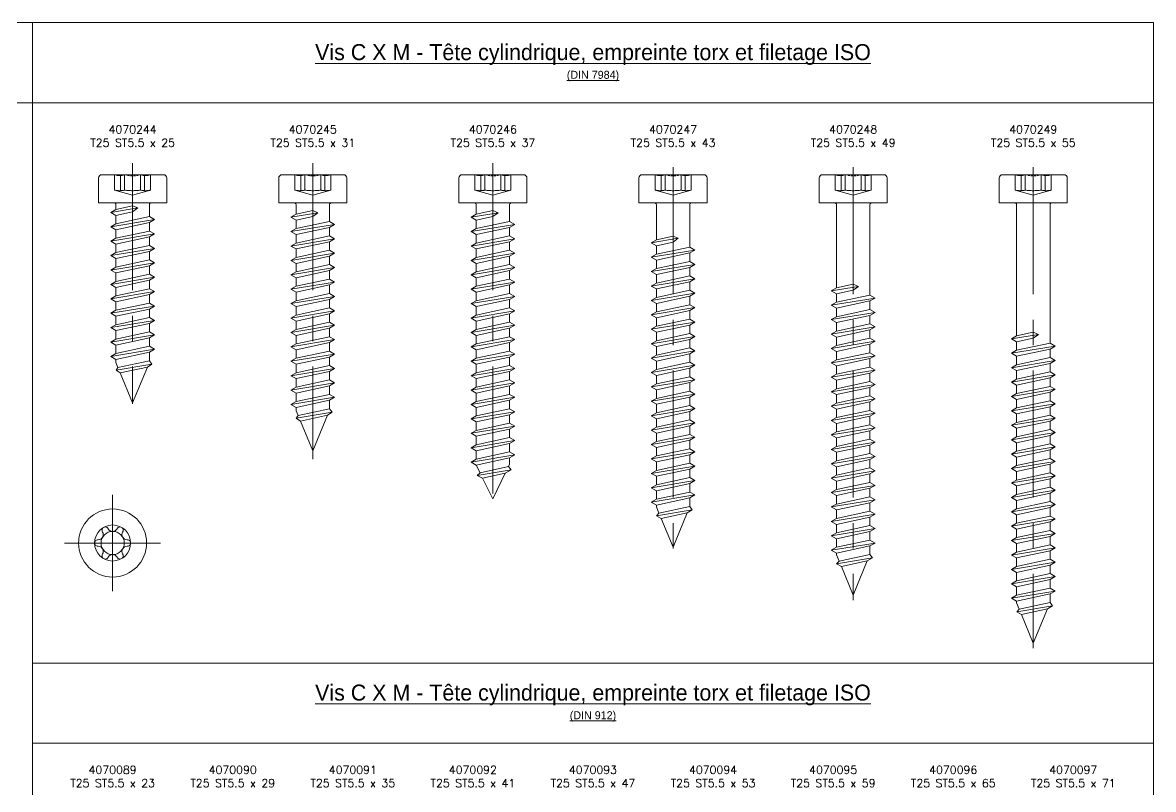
# Model space of a CAD drawing. Header units: millimetres. Extents: x 1459 to 16731, y 971 to 8404.
# Drawn here: x 5683.3 to 5824.5, y 2360.7 to 2456.5 of the extents above; entities that cross this region are included whole.
import ezdxf

# ---------------------------------------------------------------- set-up
doc = ezdxf.new("R2010")
doc.units = ezdxf.units.MM
doc.header["$LTSCALE"] = 0.5
for name, pattern in [('CENTER', [50.8, 31.75, -6.35, 6.35, -6.35]), ('HIDDEN', [9.525, 6.35, -3.175]), ('VERDECKT', [0.75, 0.5, -0.25])]:
    doc.linetypes.add(name, pattern=pattern)
doc.layers.get('0').update_dxf_attribs({"lineweight": 20})
doc.layers.add('Quincaillerie', color=150, linetype='Continuous', lineweight=20)
doc.styles.add('SBS_BLOCKNAME', font='simplex.shx', dxfattribs={"height": 1})
doc.styles.add('SBS_IPTXT', font='ERASLGHT.TTF', dxfattribs={"height": 4})

# ---------------------------------------------------------------- blocks, each defined once
blk = doc.blocks.new('4070244')
at = {"color": 1, "linetype": 'CENTER'}
blk.add_line((0, 4.94), (0, -25.12), dxfattribs=at)
for p, q in [((-2.08, -0.25), (-2.08, -0.83)), ((2.09, -0.25), (2.09, -1.73)), ((-2.08, -1.57), (-2.08, -2.63)), ((2.09, -2.47), (2.09, -3.53)), ((-2.08, -3.37), (-2.08, -4.43)), ((-2.08, -5.17), (-2.08, -6.23)), ((2.09, -4.27), (2.09, -5.33)), ((-2.08, -6.97), (-2.08, -8.03)), ((2.09, -6.07), (2.09, -7.13)), ((2.09, -7.87), (2.09, -8.93)), ((-2.08, -8.77), (-2.08, -9.83)), ((2.09, -9.67), (2.09, -10.73)), ((-2.08, -10.57), (-2.08, -11.63)), ((-2.08, -12.37), (-2.08, -13.43)), ((2.09, -11.47), (2.09, -12.53)), ((2.09, -13.27), (2.09, -14.33)), ((-2.08, -15.23), (-2.08, -14.17)), ((2.09, -16.13), (2.09, -15.07)), ((-2.08, -15.97), (-2.08, -17.03)), ((2.09, -16.87), (2.09, -17.93)), ((-2.08, -17.77), (-2.08, -18.83)), ((-2.08, -19.57), (-2.08, -19.97)), ((2.09, -18.67), (2.09, -19.73)), ((2.09, -19.73), (2.41, -20.15)), ((-1.83, -20.57), (-2.08, -19.97)), ((-2.07, -20.89), (-1.83, -20.57)), ((-1.55, -21.26), (-2.07, -20.89)), ((0, -25), (1.85, -20.52)), ((2.41, -20.15), (1.85, -20.52)), ((0, -25), (-1.55, -21.26))]:
    blk.add_line(p, q)
blk.add_lwpolyline([(3.85, 3.5), (-3.85, 3.5, 0.414214), (-4.25, 3.1), (-4.25, 0), (4.25, 0), (4.25, 3.1, 0.414214)], format="xyb", close=True)
at = {"linetype": 'HIDDEN'}
for points in [[(-2.25, 3.5), (-2.25, 1.57)], [(-1.5, 3.41), (-1.5, 1.51)], [(-1, 3.5), (-1, 1.57)], [(1, 3.5), (1, 1.57)], [(1.5, 3.41), (1.5, 1.51)], [(2.25, 3.5), (2.25, 1.57)], [(-2.25, 1.57), (0, 0.97)], [(2.25, 1.57), (0, 0.97)]]:
    blk.add_lwpolyline(points, dxfattribs=at)
for points in [[(-2.08, -1.57), (0, -1.12), (0.65, -0.64), (0, -0.38), (-2.08, -0.83), (-2.73, -1.2)], [(2.73, -2.1), (2.09, -2.47), (-2.08, -3.37), (-2.73, -3), (-2.08, -2.63), (2.09, -1.73)], [(2.73, -3.9), (2.09, -4.27), (-2.08, -5.17), (-2.73, -4.8), (-2.08, -4.43), (2.09, -3.53)], [(2.73, -5.7), (2.09, -6.07), (-2.08, -6.97), (-2.73, -6.6), (-2.08, -6.23), (2.09, -5.33)], [(2.73, -7.5), (2.09, -7.87), (-2.08, -8.77), (-2.73, -8.4), (-2.08, -8.03), (2.09, -7.13)], [(2.73, -9.3), (2.09, -9.67), (-2.08, -10.57), (-2.73, -10.2), (-2.08, -9.83), (2.09, -8.93)], [(2.73, -11.1), (2.09, -11.47), (-2.08, -12.37), (-2.73, -12), (-2.08, -11.63), (2.09, -10.73)], [(2.73, -12.9), (2.09, -13.27), (-2.08, -14.17), (-2.73, -13.8), (-2.08, -13.43), (2.09, -12.53)], [(2.73, -14.7), (2.09, -15.07), (-2.08, -15.97), (-2.73, -15.6), (-2.08, -15.23), (2.09, -14.33)], [(2.73, -16.5), (2.09, -16.87), (-2.08, -17.77), (-2.73, -17.4), (-2.08, -17.03), (2.09, -16.13)], [(2.73, -18.3), (2.09, -18.67), (-2.08, -19.57), (-2.73, -19.2), (-2.08, -18.83), (2.09, -17.93)]]:
    blk.add_lwpolyline(points, close=True)
for points in [[(-2.73, -1.2), (0.65, -0.64)], [(-2.73, -3), (2.73, -2.1)], [(-2.73, -4.8), (2.73, -3.9)], [(-2.73, -6.6), (2.73, -5.7)], [(-2.73, -8.4), (2.73, -7.5)], [(-2.73, -10.2), (2.73, -9.3)], [(-2.73, -12), (2.73, -11.1)], [(-2.73, -13.8), (2.73, -12.9)], [(-2.73, -15.6), (2.73, -14.7)], [(-2.73, -17.4), (2.73, -16.5)], [(-2.73, -19.2), (2.73, -18.3)], [(-1.83, -20.57), (2.09, -19.73)], [(-2.07, -20.89), (2.41, -20.15)], [(1.85, -20.52), (-1.55, -21.26)]]:
    blk.add_lwpolyline(points)
for centre, radius, start, end in [((-1.62, 5.4), 2, 251.79, 288.21), ((1.62, 5.4), 2, 251.79, 288.21), ((-2.33, -0.25), 0.25, 0, 90), ((2.34, -0.25), 0.25, 90, 180)]:
    blk.add_arc(centre, radius, start, end)
at = {"linetype": 'VERDECKT'}
blk.add_arc((0, 6.86), 3.5, 253.4149, 286.5851, dxfattribs=at)
at = {"linetype": 'HIDDEN'}
for centre, radius, start, end in [((-1.62, 4.89), 3.38, 259.3357, 280.6643), ((0, 9.67), 8.16, 262.9585, 277.0415), ((1.62, 4.89), 3.38, 259.3357, 280.6643)]:
    blk.add_arc(centre, radius, start, end, dxfattribs=at)
blk = doc.blocks.new('4070245')
at = {"color": 1, "linetype": 'CENTER'}
blk.add_line((0, 4.94), (0, -32.03), dxfattribs=at)
for p, q in [((-2.08, -0.25), (-2.08, -1.43)), ((2.09, -0.25), (2.09, -2.33)), ((-2.08, -2.17), (-2.08, -3.23)), ((-2.08, -3.97), (-2.08, -5.03)), ((2.09, -3.07), (2.09, -4.13)), ((2.09, -4.87), (2.09, -5.93)), ((-2.08, -5.77), (-2.08, -6.83)), ((2.09, -6.67), (2.09, -7.73)), ((-2.08, -7.57), (-2.08, -8.63)), ((2.09, -8.47), (2.09, -9.53)), ((-2.08, -9.37), (-2.08, -10.43)), ((-2.08, -11.17), (-2.08, -12.23)), ((2.09, -10.27), (2.09, -11.33)), ((2.09, -12.07), (2.09, -13.13)), ((-2.08, -12.97), (-2.08, -14.03)), ((2.09, -13.87), (2.09, -14.93)), ((-2.08, -14.77), (-2.08, -15.83)), ((-2.08, -16.57), (-2.08, -17.63)), ((2.09, -15.67), (2.09, -16.73)), ((2.09, -17.47), (2.09, -18.53)), ((-2.08, -18.37), (-2.08, -19.43)), ((2.09, -20.33), (2.09, -19.27)), ((-2.08, -20.17), (-2.08, -21.23)), ((2.09, -21.07), (2.09, -22.13)), ((-2.08, -21.97), (-2.08, -23.03)), ((-2.08, -23.77), (-2.08, -24.83)), ((2.09, -22.87), (2.09, -23.93)), ((2.09, -24.67), (2.09, -25.73)), ((-2.08, -25.57), (-2.08, -25.97)), ((-1.83, -26.57), (-2.08, -25.97)), ((-2.07, -26.89), (-1.83, -26.57)), ((0, -31), (1.85, -26.52)), ((2.41, -26.15), (1.85, -26.52)), ((2.09, -25.73), (2.41, -26.15)), ((-1.55, -27.26), (-2.07, -26.89)), ((0, -31), (-1.55, -27.26))]:
    blk.add_line(p, q)
blk.add_lwpolyline([(3.85, 3.5), (-3.85, 3.5, 0.414214), (-4.25, 3.1), (-4.25, 0), (4.25, 0), (4.25, 3.1, 0.414214)], format="xyb", close=True)
at = {"linetype": 'HIDDEN'}
for points in [[(-2.25, 3.5), (-2.25, 1.57)], [(-1.5, 3.41), (-1.5, 1.51)], [(-1, 3.5), (-1, 1.57)], [(1, 3.5), (1, 1.57)], [(1.5, 3.41), (1.5, 1.51)], [(2.25, 3.5), (2.25, 1.57)], [(-2.25, 1.57), (0, 0.97)], [(2.25, 1.57), (0, 0.97)]]:
    blk.add_lwpolyline(points, dxfattribs=at)
for points in [[(-2.08, -2.17), (0, -1.72), (0.65, -1.24), (0, -0.98), (-2.08, -1.43), (-2.73, -1.8)], [(2.73, -2.7), (2.09, -3.07), (-2.08, -3.97), (-2.73, -3.6), (-2.08, -3.23), (2.09, -2.33)], [(2.73, -4.5), (2.09, -4.87), (-2.08, -5.77), (-2.73, -5.4), (-2.08, -5.03), (2.09, -4.13)], [(2.73, -6.3), (2.09, -6.67), (-2.08, -7.57), (-2.73, -7.2), (-2.08, -6.83), (2.09, -5.93)], [(2.73, -8.1), (2.09, -8.47), (-2.08, -9.37), (-2.73, -9), (-2.08, -8.63), (2.09, -7.73)], [(2.73, -9.9), (2.09, -10.27), (-2.08, -11.17), (-2.73, -10.8), (-2.08, -10.43), (2.09, -9.53)], [(2.73, -11.7), (2.09, -12.07), (-2.08, -12.97), (-2.73, -12.6), (-2.08, -12.23), (2.09, -11.33)], [(2.73, -13.5), (2.09, -13.87), (-2.08, -14.77), (-2.73, -14.4), (-2.08, -14.03), (2.09, -13.13)], [(2.73, -15.3), (2.09, -15.67), (-2.08, -16.57), (-2.73, -16.2), (-2.08, -15.83), (2.09, -14.93)], [(2.73, -17.1), (2.09, -17.47), (-2.08, -18.37), (-2.73, -18), (-2.08, -17.63), (2.09, -16.73)], [(2.73, -18.9), (2.09, -19.27), (-2.08, -20.17), (-2.73, -19.8), (-2.08, -19.43), (2.09, -18.53)], [(2.73, -20.7), (2.09, -21.07), (-2.08, -21.97), (-2.73, -21.6), (-2.08, -21.23), (2.09, -20.33)], [(2.73, -22.5), (2.09, -22.87), (-2.08, -23.77), (-2.73, -23.4), (-2.08, -23.03), (2.09, -22.13)], [(2.73, -24.3), (2.09, -24.67), (-2.08, -25.57), (-2.73, -25.2), (-2.08, -24.83), (2.09, -23.93)]]:
    blk.add_lwpolyline(points, close=True)
for points in [[(-2.73, -1.8), (0.65, -1.24)], [(-2.73, -3.6), (2.73, -2.7)], [(-2.73, -5.4), (2.73, -4.5)], [(-2.73, -7.2), (2.73, -6.3)], [(-2.73, -9), (2.73, -8.1)], [(-2.73, -10.8), (2.73, -9.9)], [(-2.73, -12.6), (2.73, -11.7)], [(-2.73, -14.4), (2.73, -13.5)], [(-2.73, -16.2), (2.73, -15.3)], [(-2.73, -18), (2.73, -17.1)], [(-2.73, -19.8), (2.73, -18.9)], [(-2.73, -21.6), (2.73, -20.7)], [(-2.73, -23.4), (2.73, -22.5)], [(-2.73, -25.2), (2.73, -24.3)], [(-2.07, -26.89), (2.41, -26.15)], [(-1.83, -26.57), (2.09, -25.73)], [(1.85, -26.52), (-1.55, -27.26)]]:
    blk.add_lwpolyline(points)
for centre, radius, start, end in [((-1.62, 5.4), 2, 251.79, 288.21), ((1.62, 5.4), 2, 251.79, 288.21), ((-2.33, -0.25), 0.25, 0, 90), ((2.34, -0.25), 0.25, 90, 180)]:
    blk.add_arc(centre, radius, start, end)
at = {"linetype": 'VERDECKT'}
blk.add_arc((0, 6.86), 3.5, 253.4149, 286.5851, dxfattribs=at)
at = {"linetype": 'HIDDEN'}
for centre, radius, start, end in [((-1.62, 4.89), 3.38, 259.3357, 280.6643), ((0, 9.67), 8.16, 262.9585, 277.0415), ((1.62, 4.89), 3.38, 259.3357, 280.6643)]:
    blk.add_arc(centre, radius, start, end, dxfattribs=at)
blk = doc.blocks.new('4070246')
at = {"color": 1, "linetype": 'CENTER'}
blk.add_line((0, 4.94), (0, -38.19), dxfattribs=at)
for p, q in [((-2.08, -0.25), (-2.08, -1.43)), ((2.09, -0.25), (2.09, -2.33)), ((-2.08, -2.17), (-2.08, -3.23)), ((-2.08, -3.97), (-2.08, -5.03)), ((2.09, -3.07), (2.09, -4.13)), ((2.09, -4.87), (2.09, -5.93)), ((-2.08, -5.77), (-2.08, -6.83)), ((2.09, -6.67), (2.09, -7.73)), ((-2.08, -7.57), (-2.08, -8.63)), ((2.09, -8.47), (2.09, -9.53)), ((-2.08, -9.37), (-2.08, -10.43)), ((-2.08, -11.17), (-2.08, -12.23)), ((2.09, -10.27), (2.09, -11.33)), ((2.09, -12.07), (2.09, -13.13)), ((-2.08, -12.97), (-2.08, -14.03)), ((2.09, -13.87), (2.09, -14.93)), ((-2.08, -14.77), (-2.08, -15.83)), ((-2.08, -16.57), (-2.08, -17.63)), ((2.09, -15.67), (2.09, -16.73)), ((2.09, -17.47), (2.09, -18.53)), ((-2.08, -18.37), (-2.08, -19.43)), ((2.09, -20.33), (2.09, -19.27)), ((-2.08, -20.17), (-2.08, -21.23)), ((2.09, -21.07), (2.09, -22.13)), ((-2.08, -21.97), (-2.08, -23.03)), ((-2.08, -23.77), (-2.08, -24.83)), ((2.09, -23.93), (2.09, -22.87)), ((2.09, -24.67), (2.09, -25.73)), ((-2.08, -25.57), (-2.08, -26.63)), ((2.09, -26.47), (2.09, -27.53)), ((-2.08, -27.37), (-2.08, -28.43)), ((-2.08, -29.17), (-2.08, -30.23)), ((2.09, -28.27), (2.09, -29.33)), ((-2.08, -30.97), (-2.08, -32.03)), ((2.09, -30.07), (2.09, -31.13)), ((2.09, -31.87), (2.09, -32.64)), ((-2.08, -32.77), (-1.61, -33.73)), ((-2.08, -32.77), (-2.08, -32.77)), ((-1.95, -34.06), (-1.61, -33.73)), ((0, -37), (1.53, -33.79)), ((2.3, -33.37), (1.53, -33.79)), ((1.93, -32.96), (2.09, -32.64)), ((1.93, -32.96), (2.3, -33.37)), ((-1.28, -34.4), (-1.95, -34.06)), ((-1.28, -34.4), (0, -37))]:
    blk.add_line(p, q)
blk.add_lwpolyline([(3.85, 3.5), (-3.85, 3.5, 0.414214), (-4.25, 3.1), (-4.25, 0), (4.25, 0), (4.25, 3.1, 0.414214)], format="xyb", close=True)
at = {"linetype": 'HIDDEN'}
for points in [[(-2.25, 3.5), (-2.25, 1.57)], [(-1.5, 3.41), (-1.5, 1.51)], [(-1, 3.5), (-1, 1.57)], [(1, 3.5), (1, 1.57)], [(1.5, 3.41), (1.5, 1.51)], [(2.25, 3.5), (2.25, 1.57)], [(-2.25, 1.57), (0, 0.97)], [(2.25, 1.57), (0, 0.97)]]:
    blk.add_lwpolyline(points, dxfattribs=at)
for points in [[(-2.08, -2.17), (0, -1.72), (0.65, -1.24), (0, -0.98), (-2.08, -1.43), (-2.73, -1.8)], [(2.73, -2.7), (2.09, -3.07), (-2.08, -3.97), (-2.73, -3.6), (-2.08, -3.23), (2.09, -2.33)], [(2.73, -4.5), (2.09, -4.87), (-2.08, -5.77), (-2.73, -5.4), (-2.08, -5.03), (2.09, -4.13)], [(2.73, -6.3), (2.09, -6.67), (-2.08, -7.57), (-2.73, -7.2), (-2.08, -6.83), (2.09, -5.93)], [(2.73, -8.1), (2.09, -8.47), (-2.08, -9.37), (-2.73, -9), (-2.08, -8.63), (2.09, -7.73)], [(2.73, -9.9), (2.09, -10.27), (-2.08, -11.17), (-2.73, -10.8), (-2.08, -10.43), (2.09, -9.53)], [(2.73, -11.7), (2.09, -12.07), (-2.08, -12.97), (-2.73, -12.6), (-2.08, -12.23), (2.09, -11.33)], [(2.73, -13.5), (2.09, -13.87), (-2.08, -14.77), (-2.73, -14.4), (-2.08, -14.03), (2.09, -13.13)], [(2.73, -15.3), (2.09, -15.67), (-2.08, -16.57), (-2.73, -16.2), (-2.08, -15.83), (2.09, -14.93)], [(2.73, -17.1), (2.09, -17.47), (-2.08, -18.37), (-2.73, -18), (-2.08, -17.63), (2.09, -16.73)], [(2.73, -18.9), (2.09, -19.27), (-2.08, -20.17), (-2.73, -19.8), (-2.08, -19.43), (2.09, -18.53)], [(2.73, -20.7), (2.09, -21.07), (-2.08, -21.97), (-2.73, -21.6), (-2.08, -21.23), (2.09, -20.33)], [(2.73, -22.5), (2.09, -22.87), (-2.08, -23.77), (-2.73, -23.4), (-2.08, -23.03), (2.09, -22.13)], [(2.73, -24.3), (2.09, -24.67), (-2.08, -25.57), (-2.73, -25.2), (-2.08, -24.83), (2.09, -23.93)], [(2.73, -26.1), (2.09, -26.47), (-2.08, -27.37), (-2.73, -27), (-2.08, -26.63), (2.09, -25.73)], [(2.73, -27.9), (2.09, -28.27), (-2.08, -29.17), (-2.73, -28.8), (-2.08, -28.43), (2.09, -27.53)], [(2.73, -29.7), (2.09, -30.07), (-2.08, -30.97), (-2.73, -30.6), (-2.08, -30.23), (2.09, -29.33)], [(2.73, -31.5), (2.09, -31.87), (-2.08, -32.77), (-2.73, -32.4), (-2.08, -32.03), (2.09, -31.13)]]:
    blk.add_lwpolyline(points, close=True)
for points in [[(-2.73, -1.8), (0.65, -1.24)], [(-2.73, -3.6), (2.73, -2.7)], [(-2.73, -5.4), (2.73, -4.5)], [(-2.73, -7.2), (2.73, -6.3)], [(-2.73, -9), (2.73, -8.1)], [(-2.73, -10.8), (2.73, -9.9)], [(-2.73, -12.6), (2.73, -11.7)], [(-2.73, -14.4), (2.73, -13.5)], [(-2.73, -16.2), (2.73, -15.3)], [(-2.73, -18), (2.73, -17.1)], [(-2.73, -19.8), (2.73, -18.9)], [(-2.73, -21.6), (2.73, -20.7)], [(-2.73, -23.4), (2.73, -22.5)], [(-2.73, -25.2), (2.73, -24.3)], [(-2.73, -27), (2.73, -26.1)], [(-2.73, -28.8), (2.73, -27.9)], [(-2.73, -30.6), (2.73, -29.7)], [(-2.73, -32.4), (2.73, -31.5)], [(-1.95, -34.06), (2.29, -33.35)], [(-1.61, -33.73), (1.93, -32.96)], [(1.53, -33.79), (-1.28, -34.4)]]:
    blk.add_lwpolyline(points)
for centre, radius, start, end in [((-1.62, 5.4), 2, 251.79, 288.21), ((1.62, 5.4), 2, 251.79, 288.21), ((-2.33, -0.25), 0.25, 0, 90), ((2.34, -0.25), 0.25, 90, 180)]:
    blk.add_arc(centre, radius, start, end)
at = {"linetype": 'VERDECKT'}
blk.add_arc((0, 6.86), 3.5, 253.4149, 286.5851, dxfattribs=at)
at = {"linetype": 'HIDDEN'}
for centre, radius, start, end in [((-1.62, 4.89), 3.38, 259.3357, 280.6643), ((0, 9.67), 8.16, 262.9585, 277.0415), ((1.62, 4.89), 3.38, 259.3357, 280.6643)]:
    blk.add_arc(centre, radius, start, end, dxfattribs=at)
blk = doc.blocks.new('4070247')
at = {"color": 1, "linetype": 'CENTER'}
blk.add_line((0, 4.44), (0, -43.62), dxfattribs=at)
for p, q in [((-2.08, -0.25), (-2.08, -4.63)), ((2.09, -0.25), (2.09, -5.53)), ((-2.08, -5.37), (-2.08, -6.43)), ((2.09, -6.27), (2.09, -7.33)), ((-2.08, -7.17), (-2.08, -8.23)), ((2.09, -8.07), (2.09, -9.13)), ((-2.08, -8.97), (-2.08, -10.03)), ((2.09, -9.87), (2.09, -10.93)), ((-2.08, -10.77), (-2.08, -11.83)), ((-2.08, -12.57), (-2.08, -13.63)), ((2.09, -11.67), (2.09, -12.73)), ((2.09, -13.47), (2.09, -14.53)), ((-2.08, -14.37), (-2.08, -15.43)), ((2.09, -15.27), (2.09, -16.33)), ((-2.08, -16.17), (-2.08, -17.23)), ((-2.08, -17.97), (-2.08, -19.03)), ((2.09, -17.07), (2.09, -18.13)), ((-2.08, -19.77), (-2.08, -20.83)), ((2.09, -18.87), (2.09, -19.93)), ((2.09, -20.67), (2.09, -21.73)), ((-2.08, -21.57), (-2.08, -22.63)), ((2.09, -22.47), (2.09, -23.53)), ((-2.08, -23.37), (-2.08, -24.43)), ((-2.08, -25.17), (-2.08, -26.23)), ((2.09, -24.27), (2.09, -25.33)), ((2.09, -26.07), (2.09, -27.13)), ((-2.08, -26.97), (-2.08, -28.03)), ((2.09, -27.87), (2.09, -28.93)), ((-2.08, -28.77), (-2.08, -29.83)), ((-2.08, -30.57), (-2.08, -31.63)), ((2.09, -29.67), (2.09, -30.73)), ((-2.08, -32.37), (-2.08, -33.43)), ((2.09, -31.47), (2.09, -32.53)), ((2.09, -33.27), (2.09, -34.33)), ((-2.08, -34.17), (-2.08, -35.23)), ((2.09, -35.07), (2.09, -36.13)), ((-2.08, -35.97), (-2.08, -37.03)), ((-2.08, -37.77), (-2.08, -37.97)), ((-1.76, -38.76), (-2.08, -37.97)), ((2.09, -36.87), (2.09, -37.93)), ((2.09, -37.93), (2.41, -38.35)), ((-2.07, -39.09), (-1.76, -38.76)), ((-1.47, -39.44), (-2.07, -39.09)), ((0, -43), (-1.47, -39.44)), ((0, -43), (1.76, -38.74)), ((2.41, -38.35), (1.76, -38.74))]:
    blk.add_line(p, q)
blk.add_lwpolyline([(3.85, 3.5), (-3.85, 3.5, 0.414214), (-4.25, 3.1), (-4.25, 0), (4.25, 0), (4.25, 3.1, 0.414214)], format="xyb", close=True)
at = {"linetype": 'HIDDEN'}
for points in [[(-2.25, 3.5), (-2.25, 1.57)], [(-1.5, 3.41), (-1.5, 1.51)], [(-1, 3.5), (-1, 1.57)], [(1, 3.5), (1, 1.57)], [(1.5, 3.41), (1.5, 1.51)], [(2.25, 3.5), (2.25, 1.57)], [(-2.25, 1.57), (0, 0.97)], [(2.25, 1.57), (0, 0.97)]]:
    blk.add_lwpolyline(points, dxfattribs=at)
for points in [[(-2.08, -5.37), (0, -4.92), (0.65, -4.44), (0, -4.18), (-2.08, -4.63), (-2.73, -5)], [(2.73, -5.9), (2.09, -6.27), (-2.08, -7.17), (-2.73, -6.8), (-2.08, -6.43), (2.09, -5.53)], [(2.73, -7.7), (2.09, -8.07), (-2.08, -8.97), (-2.73, -8.6), (-2.08, -8.23), (2.09, -7.33)], [(2.73, -9.5), (2.09, -9.87), (-2.08, -10.77), (-2.73, -10.4), (-2.08, -10.03), (2.09, -9.13)], [(2.73, -11.3), (2.09, -11.67), (-2.08, -12.57), (-2.73, -12.2), (-2.08, -11.83), (2.09, -10.93)], [(2.73, -13.1), (2.09, -13.47), (-2.08, -14.37), (-2.73, -14), (-2.08, -13.63), (2.09, -12.73)], [(2.73, -14.9), (2.09, -15.27), (-2.08, -16.17), (-2.73, -15.8), (-2.08, -15.43), (2.09, -14.53)], [(2.73, -16.7), (2.09, -17.07), (-2.08, -17.97), (-2.73, -17.6), (-2.08, -17.23), (2.09, -16.33)], [(2.73, -18.5), (2.09, -18.87), (-2.08, -19.77), (-2.73, -19.4), (-2.08, -19.03), (2.09, -18.13)], [(2.73, -20.3), (2.09, -20.67), (-2.08, -21.57), (-2.73, -21.2), (-2.08, -20.83), (2.09, -19.93)], [(2.73, -22.1), (2.09, -22.47), (-2.08, -23.37), (-2.73, -23), (-2.08, -22.63), (2.09, -21.73)], [(2.73, -23.9), (2.09, -24.27), (-2.08, -25.17), (-2.73, -24.8), (-2.08, -24.43), (2.09, -23.53)], [(2.73, -25.7), (2.09, -26.07), (-2.08, -26.97), (-2.73, -26.6), (-2.08, -26.23), (2.09, -25.33)], [(2.73, -27.5), (2.09, -27.87), (-2.08, -28.77), (-2.73, -28.4), (-2.08, -28.03), (2.09, -27.13)], [(2.73, -29.3), (2.09, -29.67), (-2.08, -30.57), (-2.73, -30.2), (-2.08, -29.83), (2.09, -28.93)], [(2.73, -31.1), (2.09, -31.47), (-2.08, -32.37), (-2.73, -32), (-2.08, -31.63), (2.09, -30.73)], [(2.73, -32.9), (2.09, -33.27), (-2.08, -34.17), (-2.73, -33.8), (-2.08, -33.43), (2.09, -32.53)], [(2.73, -34.7), (2.09, -35.07), (-2.08, -35.97), (-2.73, -35.6), (-2.08, -35.23), (2.09, -34.33)], [(2.73, -36.5), (2.09, -36.87), (-2.08, -37.77), (-2.73, -37.4), (-2.08, -37.03), (2.09, -36.13)]]:
    blk.add_lwpolyline(points, close=True)
for points in [[(-2.73, -5), (0.65, -4.44)], [(-2.73, -6.8), (2.73, -5.9)], [(-2.73, -8.6), (2.73, -7.7)], [(-2.73, -10.4), (2.73, -9.5)], [(-2.73, -12.2), (2.73, -11.3)], [(-2.73, -14), (2.73, -13.1)], [(-2.73, -15.8), (2.73, -14.9)], [(-2.73, -17.6), (2.73, -16.7)], [(-2.73, -19.4), (2.73, -18.5)], [(-2.73, -21.2), (2.73, -20.3)], [(-2.73, -23), (2.73, -22.1)], [(-2.73, -24.8), (2.73, -23.9)], [(-2.73, -26.6), (2.73, -25.7)], [(-2.73, -28.4), (2.73, -27.5)], [(-2.73, -30.2), (2.73, -29.3)], [(-2.73, -32), (2.73, -31.1)], [(-2.73, -33.8), (2.73, -32.9)], [(-2.73, -35.6), (2.73, -34.7)], [(-2.73, -37.4), (2.73, -36.5)], [(-1.76, -38.76), (2.09, -37.93)], [(-2.07, -39.09), (2.41, -38.35)], [(1.76, -38.74), (-1.47, -39.44)]]:
    blk.add_lwpolyline(points)
for centre, radius, start, end in [((-1.62, 5.4), 2, 251.79, 288.21), ((1.62, 5.4), 2, 251.79, 288.21), ((-2.33, -0.25), 0.25, 0, 90), ((2.34, -0.25), 0.25, 90, 180)]:
    blk.add_arc(centre, radius, start, end)
at = {"linetype": 'VERDECKT'}
blk.add_arc((0, 6.86), 3.5, 253.4149, 286.5851, dxfattribs=at)
at = {"linetype": 'HIDDEN'}
for centre, radius, start, end in [((-1.62, 4.89), 3.38, 259.3357, 280.6643), ((0, 9.67), 8.16, 262.9585, 277.0415), ((1.62, 4.89), 3.38, 259.3357, 280.6643)]:
    blk.add_arc(centre, radius, start, end, dxfattribs=at)
blk = doc.blocks.new('4070248')
at = {"color": 1, "linetype": 'CENTER'}
blk.add_line((0, 4.44), (0, -49.62), dxfattribs=at)
for p, q in [((-2.08, -0.25), (-2.08, -10.63)), ((2.09, -0.25), (2.09, -11.53)), ((-2.08, -11.37), (-2.08, -12.43)), ((2.09, -12.27), (2.09, -13.33)), ((-2.08, -13.17), (-2.08, -14.23)), ((2.09, -14.07), (2.09, -15.13)), ((-2.08, -14.97), (-2.08, -16.03)), ((-2.08, -16.77), (-2.08, -17.83)), ((2.09, -15.87), (2.09, -16.93)), ((2.09, -17.67), (2.09, -18.73)), ((-2.08, -18.57), (-2.08, -19.63)), ((2.09, -19.47), (2.09, -20.53)), ((-2.08, -20.37), (-2.08, -21.43)), ((-2.08, -22.17), (-2.08, -23.23)), ((2.09, -21.27), (2.09, -22.33)), ((-2.08, -23.97), (-2.08, -25.03)), ((2.09, -23.07), (2.09, -24.13)), ((2.09, -24.87), (2.09, -25.93)), ((-2.08, -25.77), (-2.08, -26.83)), ((2.09, -26.67), (2.09, -27.73)), ((-2.08, -27.57), (-2.08, -28.63)), ((-2.08, -29.37), (-2.08, -30.43)), ((2.09, -28.47), (2.09, -29.53)), ((2.09, -30.27), (2.09, -31.33)), ((-2.08, -31.17), (-2.08, -32.23)), ((2.09, -32.07), (2.09, -33.13)), ((-2.08, -32.97), (-2.08, -34.03)), ((2.09, -33.87), (2.09, -34.93)), ((-2.08, -34.77), (-2.08, -35.83)), ((-2.08, -36.57), (-2.08, -37.63)), ((2.09, -35.67), (2.09, -36.73)), ((2.09, -37.47), (2.09, -38.53)), ((-2.08, -38.37), (-2.08, -39.43)), ((2.09, -39.27), (2.09, -40.33)), ((-2.08, -40.17), (-2.08, -41.23)), ((-2.08, -41.97), (-2.08, -43.03)), ((2.09, -41.07), (2.09, -42.13)), ((-2.08, -43.77), (-2.08, -43.97)), ((2.09, -42.87), (2.09, -43.93)), ((-1.76, -44.76), (-2.08, -43.97)), ((-2.07, -45.09), (-1.76, -44.76)), ((-1.47, -45.44), (-2.07, -45.09)), ((0, -49), (1.76, -44.74)), ((2.41, -44.35), (1.76, -44.74)), ((2.09, -43.93), (2.41, -44.35)), ((0, -49), (-1.47, -45.44))]:
    blk.add_line(p, q)
blk.add_lwpolyline([(3.85, 3.5), (-3.85, 3.5, 0.414214), (-4.25, 3.1), (-4.25, 0), (4.25, 0), (4.25, 3.1, 0.414214)], format="xyb", close=True)
at = {"linetype": 'HIDDEN'}
for points in [[(-2.25, 3.5), (-2.25, 1.57)], [(-1.5, 3.41), (-1.5, 1.51)], [(-1, 3.5), (-1, 1.57)], [(1, 3.5), (1, 1.57)], [(1.5, 3.41), (1.5, 1.51)], [(2.25, 3.5), (2.25, 1.57)], [(-2.25, 1.57), (0, 0.97)], [(2.25, 1.57), (0, 0.97)]]:
    blk.add_lwpolyline(points, dxfattribs=at)
for points in [[(-2.08, -11.37), (0, -10.92), (0.65, -10.44), (0, -10.18), (-2.08, -10.63), (-2.73, -11)], [(2.73, -11.9), (2.09, -12.27), (-2.08, -13.17), (-2.73, -12.8), (-2.08, -12.43), (2.09, -11.53)], [(2.73, -13.7), (2.09, -14.07), (-2.08, -14.97), (-2.73, -14.6), (-2.08, -14.23), (2.09, -13.33)], [(2.73, -15.5), (2.09, -15.87), (-2.08, -16.77), (-2.73, -16.4), (-2.08, -16.03), (2.09, -15.13)], [(2.73, -17.3), (2.09, -17.67), (-2.08, -18.57), (-2.73, -18.2), (-2.08, -17.83), (2.09, -16.93)], [(2.73, -19.1), (2.09, -19.47), (-2.08, -20.37), (-2.73, -20), (-2.08, -19.63), (2.09, -18.73)], [(2.73, -20.9), (2.09, -21.27), (-2.08, -22.17), (-2.73, -21.8), (-2.08, -21.43), (2.09, -20.53)], [(2.73, -22.7), (2.09, -23.07), (-2.08, -23.97), (-2.73, -23.6), (-2.08, -23.23), (2.09, -22.33)], [(2.73, -24.5), (2.09, -24.87), (-2.08, -25.77), (-2.73, -25.4), (-2.08, -25.03), (2.09, -24.13)], [(2.73, -26.3), (2.09, -26.67), (-2.08, -27.57), (-2.73, -27.2), (-2.08, -26.83), (2.09, -25.93)], [(2.73, -28.1), (2.09, -28.47), (-2.08, -29.37), (-2.73, -29), (-2.08, -28.63), (2.09, -27.73)], [(2.73, -29.9), (2.09, -30.27), (-2.08, -31.17), (-2.73, -30.8), (-2.08, -30.43), (2.09, -29.53)], [(2.73, -31.7), (2.09, -32.07), (-2.08, -32.97), (-2.73, -32.6), (-2.08, -32.23), (2.09, -31.33)], [(2.73, -33.5), (2.09, -33.87), (-2.08, -34.77), (-2.73, -34.4), (-2.08, -34.03), (2.09, -33.13)], [(2.73, -35.3), (2.09, -35.67), (-2.08, -36.57), (-2.73, -36.2), (-2.08, -35.83), (2.09, -34.93)], [(2.73, -37.1), (2.09, -37.47), (-2.08, -38.37), (-2.73, -38), (-2.08, -37.63), (2.09, -36.73)], [(2.73, -38.9), (2.09, -39.27), (-2.08, -40.17), (-2.73, -39.8), (-2.08, -39.43), (2.09, -38.53)], [(2.73, -40.7), (2.09, -41.07), (-2.08, -41.97), (-2.73, -41.6), (-2.08, -41.23), (2.09, -40.33)], [(2.73, -42.5), (2.09, -42.87), (-2.08, -43.77), (-2.73, -43.4), (-2.08, -43.03), (2.09, -42.13)]]:
    blk.add_lwpolyline(points, close=True)
for points in [[(-2.73, -11), (0.65, -10.44)], [(-2.73, -12.8), (2.73, -11.9)], [(-2.73, -14.6), (2.73, -13.7)], [(-2.73, -16.4), (2.73, -15.5)], [(-2.73, -18.2), (2.73, -17.3)], [(-2.73, -20), (2.73, -19.1)], [(-2.73, -21.8), (2.73, -20.9)], [(-2.73, -23.6), (2.73, -22.7)], [(-2.73, -25.4), (2.73, -24.5)], [(-2.73, -27.2), (2.73, -26.3)], [(-2.73, -29), (2.73, -28.1)], [(-2.73, -30.8), (2.73, -29.9)], [(-2.73, -32.6), (2.73, -31.7)], [(-2.73, -34.4), (2.73, -33.5)], [(-2.73, -36.2), (2.73, -35.3)], [(-2.73, -38), (2.73, -37.1)], [(-2.73, -39.8), (2.73, -38.9)], [(-2.73, -41.6), (2.73, -40.7)], [(-2.73, -43.4), (2.73, -42.5)], [(-2.07, -45.09), (2.41, -44.35)], [(-1.76, -44.76), (2.09, -43.93)], [(1.76, -44.74), (-1.47, -45.44)]]:
    blk.add_lwpolyline(points)
for centre, radius, start, end in [((-1.62, 5.4), 2, 251.79, 288.21), ((1.62, 5.4), 2, 251.79, 288.21), ((-2.33, -0.25), 0.25, 0, 90), ((2.34, -0.25), 0.25, 90, 180)]:
    blk.add_arc(centre, radius, start, end)
at = {"linetype": 'VERDECKT'}
blk.add_arc((0, 6.86), 3.5, 253.4149, 286.5851, dxfattribs=at)
at = {"linetype": 'HIDDEN'}
for centre, radius, start, end in [((-1.62, 4.89), 3.38, 259.3357, 280.6643), ((0, 9.67), 8.16, 262.9585, 277.0415), ((1.62, 4.89), 3.38, 259.3357, 280.6643)]:
    blk.add_arc(centre, radius, start, end, dxfattribs=at)
blk = doc.blocks.new('4070249')
at = {"color": 1, "linetype": 'CENTER'}
blk.add_line((0, 4.44), (0, -55.62), dxfattribs=at)
for p, q in [((-2.08, -0.25), (-2.08, -16.63)), ((2.09, -0.25), (2.09, -17.53)), ((-2.08, -17.37), (-2.08, -18.43)), ((2.09, -18.27), (2.09, -19.33)), ((-2.08, -19.17), (-2.08, -20.23)), ((-2.08, -20.97), (-2.08, -22.03)), ((2.09, -20.07), (2.09, -21.13)), ((2.09, -21.87), (2.09, -22.93)), ((-2.08, -22.77), (-2.08, -23.83)), ((2.09, -23.67), (2.09, -24.73)), ((-2.08, -24.57), (-2.08, -25.63)), ((-2.08, -26.37), (-2.08, -27.43)), ((2.09, -25.47), (2.09, -26.53)), ((-2.08, -28.17), (-2.08, -29.23)), ((2.09, -27.27), (2.09, -28.33)), ((2.09, -29.07), (2.09, -30.13)), ((-2.08, -29.97), (-2.08, -31.03)), ((2.09, -30.87), (2.09, -31.93)), ((-2.08, -31.77), (-2.08, -32.83)), ((-2.08, -33.57), (-2.08, -34.63)), ((2.09, -32.67), (2.09, -33.73)), ((2.09, -34.47), (2.09, -35.53)), ((-2.08, -35.37), (-2.08, -36.43)), ((2.09, -36.27), (2.09, -37.33)), ((-2.08, -37.17), (-2.08, -38.23)), ((2.09, -38.07), (2.09, -39.13)), ((-2.08, -38.97), (-2.08, -40.03)), ((-2.08, -40.77), (-2.08, -41.83)), ((2.09, -39.87), (2.09, -40.93)), ((2.09, -41.67), (2.09, -42.73)), ((-2.08, -42.57), (-2.08, -43.63)), ((2.09, -43.47), (2.09, -44.53)), ((-2.08, -44.37), (-2.08, -45.43)), ((-2.08, -46.17), (-2.08, -47.23)), ((2.09, -45.27), (2.09, -46.33)), ((-2.08, -47.97), (-2.08, -49.03)), ((2.09, -47.07), (2.09, -48.13)), ((2.09, -48.87), (2.09, -49.93)), ((-2.08, -49.77), (-2.08, -49.97)), ((-1.76, -50.76), (-2.08, -49.97)), ((-2.07, -51.09), (-1.76, -50.76)), ((0, -55), (1.76, -50.74)), ((2.41, -50.35), (1.76, -50.74)), ((2.09, -49.93), (2.41, -50.35)), ((-1.47, -51.44), (-2.07, -51.09)), ((0, -55), (-1.47, -51.44))]:
    blk.add_line(p, q)
blk.add_lwpolyline([(3.85, 3.5), (-3.85, 3.5, 0.414214), (-4.25, 3.1), (-4.25, 0), (4.25, 0), (4.25, 3.1, 0.414214)], format="xyb", close=True)
at = {"linetype": 'HIDDEN'}
for points in [[(-2.25, 3.5), (-2.25, 1.57)], [(-1.5, 3.41), (-1.5, 1.51)], [(-1, 3.5), (-1, 1.57)], [(1, 3.5), (1, 1.57)], [(1.5, 3.41), (1.5, 1.51)], [(2.25, 3.5), (2.25, 1.57)], [(-2.25, 1.57), (0, 0.97)], [(2.25, 1.57), (0, 0.97)]]:
    blk.add_lwpolyline(points, dxfattribs=at)
for points in [[(-2.08, -17.37), (0, -16.92), (0.65, -16.44), (0, -16.18), (-2.08, -16.63), (-2.73, -17)], [(2.73, -17.9), (2.09, -18.27), (-2.08, -19.17), (-2.73, -18.8), (-2.08, -18.43), (2.09, -17.53)], [(2.73, -19.7), (2.09, -20.07), (-2.08, -20.97), (-2.73, -20.6), (-2.08, -20.23), (2.09, -19.33)], [(2.73, -21.5), (2.09, -21.87), (-2.08, -22.77), (-2.73, -22.4), (-2.08, -22.03), (2.09, -21.13)], [(2.73, -23.3), (2.09, -23.67), (-2.08, -24.57), (-2.73, -24.2), (-2.08, -23.83), (2.09, -22.93)], [(2.73, -25.1), (2.09, -25.47), (-2.08, -26.37), (-2.73, -26), (-2.08, -25.63), (2.09, -24.73)], [(2.73, -26.9), (2.09, -27.27), (-2.08, -28.17), (-2.73, -27.8), (-2.08, -27.43), (2.09, -26.53)], [(2.73, -28.7), (2.09, -29.07), (-2.08, -29.97), (-2.73, -29.6), (-2.08, -29.23), (2.09, -28.33)], [(2.73, -30.5), (2.09, -30.87), (-2.08, -31.77), (-2.73, -31.4), (-2.08, -31.03), (2.09, -30.13)], [(2.73, -32.3), (2.09, -32.67), (-2.08, -33.57), (-2.73, -33.2), (-2.08, -32.83), (2.09, -31.93)], [(2.73, -34.1), (2.09, -34.47), (-2.08, -35.37), (-2.73, -35), (-2.08, -34.63), (2.09, -33.73)], [(2.73, -35.9), (2.09, -36.27), (-2.08, -37.17), (-2.73, -36.8), (-2.08, -36.43), (2.09, -35.53)], [(2.73, -37.7), (2.09, -38.07), (-2.08, -38.97), (-2.73, -38.6), (-2.08, -38.23), (2.09, -37.33)], [(2.73, -39.5), (2.09, -39.87), (-2.08, -40.77), (-2.73, -40.4), (-2.08, -40.03), (2.09, -39.13)], [(2.73, -41.3), (2.09, -41.67), (-2.08, -42.57), (-2.73, -42.2), (-2.08, -41.83), (2.09, -40.93)], [(2.73, -43.1), (2.09, -43.47), (-2.08, -44.37), (-2.73, -44), (-2.08, -43.63), (2.09, -42.73)], [(2.73, -44.9), (2.09, -45.27), (-2.08, -46.17), (-2.73, -45.8), (-2.08, -45.43), (2.09, -44.53)], [(2.73, -46.7), (2.09, -47.07), (-2.08, -47.97), (-2.73, -47.6), (-2.08, -47.23), (2.09, -46.33)], [(2.73, -48.5), (2.09, -48.87), (-2.08, -49.77), (-2.73, -49.4), (-2.08, -49.03), (2.09, -48.13)]]:
    blk.add_lwpolyline(points, close=True)
for points in [[(-2.73, -17), (0.65, -16.44)], [(-2.73, -18.8), (2.73, -17.9)], [(-2.73, -20.6), (2.73, -19.7)], [(-2.73, -22.4), (2.73, -21.5)], [(-2.73, -24.2), (2.73, -23.3)], [(-2.73, -26), (2.73, -25.1)], [(-2.73, -27.8), (2.73, -26.9)], [(-2.73, -29.6), (2.73, -28.7)], [(-2.73, -31.4), (2.73, -30.5)], [(-2.73, -33.2), (2.73, -32.3)], [(-2.73, -35), (2.73, -34.1)], [(-2.73, -36.8), (2.73, -35.9)], [(-2.73, -38.6), (2.73, -37.7)], [(-2.73, -40.4), (2.73, -39.5)], [(-2.73, -42.2), (2.73, -41.3)], [(-2.73, -44), (2.73, -43.1)], [(-2.73, -45.8), (2.73, -44.9)], [(-2.73, -47.6), (2.73, -46.7)], [(-2.73, -49.4), (2.73, -48.5)], [(-2.07, -51.09), (2.41, -50.35)], [(-1.76, -50.76), (2.09, -49.93)], [(1.76, -50.74), (-1.47, -51.44)]]:
    blk.add_lwpolyline(points)
for centre, radius, start, end in [((-1.62, 5.4), 2, 251.79, 288.21), ((1.62, 5.4), 2, 251.79, 288.21), ((-2.33, -0.25), 0.25, 0, 90), ((2.34, -0.25), 0.25, 90, 180)]:
    blk.add_arc(centre, radius, start, end)
at = {"linetype": 'VERDECKT'}
blk.add_arc((0, 6.86), 3.5, 253.4149, 286.5851, dxfattribs=at)
at = {"linetype": 'HIDDEN'}
for centre, radius, start, end in [((-1.62, 4.89), 3.38, 259.3357, 280.6643), ((0, 9.67), 8.16, 262.9585, 277.0415), ((1.62, 4.89), 3.38, 259.3357, 280.6643)]:
    blk.add_arc(centre, radius, start, end, dxfattribs=at)
blk = doc.blocks.new('Tête vis T25 ST5.5')
at = {"color": 1, "linetype": 'CENTER'}
for points in [[(0, 6), (0, -6)], [(-6, 0), (6, 0)]]:
    blk.add_lwpolyline(points, dxfattribs=at)
blk.add_lwpolyline([(0.56, -1.76, 1.114641), (1.25, -1.37, -0.560869), (1.81, -0.4, 1.114641), (1.81, 0.4, -0.560869), (1.25, 1.37, 1.114641), (0.56, 1.76, -0.560869), (-0.56, 1.76, 1.114641), (-1.25, 1.37, -0.560869), (-1.81, 0.4, 1.114641), (-1.81, -0.4, -0.560869), (-1.25, -1.37, 1.114641), (-0.56, -1.76, -0.560869)], format="xyb", close=True)
for radius in [4.25, 2.25, 1.45]:
    blk.add_circle((0, 0), radius)

msp = doc.modelspace()

# ---------------------------------------------------------------- linework, layer by layer
at = {"layer": 'Quincaillerie', "lineweight": 20}
for points in [[(5584.51, 2456.46), (5684.51, 2456.46), (5684.51, 2276.46), (5584.51, 2276.46)], [(5584.51, 2446.46), (5684.51, 2446.46), (5684.51, 2456.46), (5584.51, 2456.46)], [(5684.51, 2456.46), (5824.51, 2456.46), (5824.51, 2376.46), (5684.51, 2376.46)], [(5684.51, 2446.46), (5824.51, 2446.46), (5824.51, 2456.46), (5684.51, 2456.46)], [(5684.51, 2366.46), (5824.51, 2366.46), (5824.51, 2376.46), (5684.51, 2376.46)], [(5684.51, 2376.46), (5824.51, 2376.46), (5824.51, 2276.46), (5684.51, 2276.46)]]:
    msp.add_lwpolyline(points, close=True, dxfattribs=at)

# ---------------------------------------------------------------- block references
for name, p in [('4070244', (5697.01, 2433.96)), ('4070245', (5719.51, 2433.96)), ('4070246', (5742.01, 2433.96)), ('4070247', (5764.51, 2433.96)), ('4070248', (5787.01, 2433.96)), ('4070249', (5809.51, 2433.96)), ('Tête vis T25 ST5.5', (5694.51, 2391.46))]:
    msp.add_blockref(name, p, dxfattribs=at)

# ---------------------------------------------------------------- texts
for s, width, insert, char_height, attachment_point, style in [('{\\LVis C X M - Tête cylindrique, empreinte torx et filetage ISO\\P\\H0.5x;(DIN 7984)}', 88.6163, (5754.51, 2451.46), 2, 5, 'SBS_IPTXT'), ('4070244\\PT25 ST5.5 x 25', 21, (5697.01, 2440.96), 1, 8, 'SBS_BLOCKNAME'), ('4070245\\PT25 ST5.5 x 31', 12.8623, (5719.51, 2440.96), 1, 8, 'SBS_BLOCKNAME'), ('4070246\\PT25 ST5.5 x 37', 12.8623, (5742.01, 2440.96), 1, 8, 'SBS_BLOCKNAME'), ('4070247\\PT25 ST5.5 x 43', 12.8623, (5764.51, 2440.96), 1, 8, 'SBS_BLOCKNAME'), ('4070248\\PT25 ST5.5 x 49', 52.8623, (5787.01, 2440.96), 1, 8, 'SBS_BLOCKNAME'), ('4070249\\PT25 ST5.5 x 55', 32.5013, (5809.51, 2440.96), 1, 8, 'SBS_BLOCKNAME'), ('{\\LVis C X M - Tête cylindrique, empreinte torx et filetage ISO\\P\\H0.5x;(DIN 912)}', 88.6163, (5754.51, 2371.46), 2, 5, 'SBS_IPTXT'), ('4070089\\PT25 ST5.5 x 23', 12.8623, (5694.51, 2360.96), 1, 8, 'SBS_BLOCKNAME'), ('4070090\\PT25 ST5.5 x 29', 12.8623, (5709.51, 2360.96), 1, 8, 'SBS_BLOCKNAME'), ('4070091\\PT25 ST5.5 x 35', 12.8623, (5724.51, 2360.96), 1, 8, 'SBS_BLOCKNAME'), ('4070092\\PT25 ST5.5 x 41', 12.8623, (5739.51, 2360.96), 1, 8, 'SBS_BLOCKNAME'), ('4070093\\PT25 ST5.5 x 47', 12.8623, (5754.51, 2360.96), 1, 8, 'SBS_BLOCKNAME'), ('4070094\\PT25 ST5.5 x 53', 12.8623, (5769.51, 2360.96), 1, 8, 'SBS_BLOCKNAME'), ('4070095\\PT25 ST5.5 x 59', 12.8623, (5784.51, 2360.96), 1, 8, 'SBS_BLOCKNAME'), ('4070096\\PT25 ST5.5 x 65', 12.8623, (5799.51, 2360.96), 1, 8, 'SBS_BLOCKNAME'), ('4070097\\PT25 ST5.5 x 71', 12.8623, (5814.51, 2360.96), 1, 8, 'SBS_BLOCKNAME')]:
    msp.add_mtext_dynamic_manual_height_columns(s, width=width, gutter_width=20, heights=[0], dxfattribs=dict(at, insert=insert, char_height=char_height, attachment_point=attachment_point, style=style))

doc.saveas('drawing.dxf')
